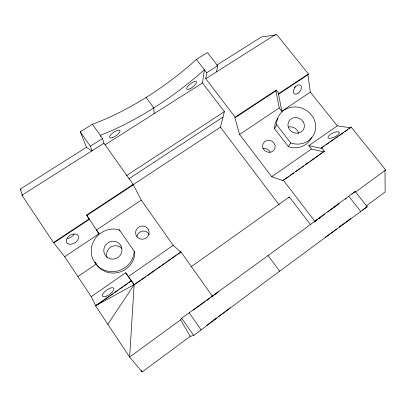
<?xml version="1.0" encoding="UTF-8"?>
<svg xmlns="http://www.w3.org/2000/svg" width="406" height="406" viewBox="0 0 406 406"><rect width="100%" height="100%" fill="white"/><g stroke="black" fill="none" stroke-linecap="round" stroke-linejoin="round"><path stroke-width="0.61" d="M132.808 184.933L220.407 127.195L224.376 111.65L202.508 82.956L204.385 69.796A172.352 74.765 -38.4 0 1 100.262 135.345L100.627 136.507M289.108 176.234L282.875 180.609L271.715 176.701L239.56 134.462L234.942 117.872L235.16 117.156L205.756 78.703L206.664 72.765L196.453 59.449A171.428 79.17 -38.5 0 1 92.401 124.266L80.256 131.828L86.514 147.292L91.852 151.027M190.307 336.29L180.563 319.892L181.705 318.197L189.181 312.737A514.727 16.311 -36.7 0 0 348.754 196.194L355.194 191.49L367.222 206.761L360.782 211.536A523.243 18.849 -35.9 0 0 201.143 329.921L193.662 335.468L190.307 336.29L142.141 371.977L129.636 357.062L95.511 305.759L134.142 284.687L180.934 251.857L180.883 252.167L173.21 245.3L141.252 200.122L133.138 184.39L103.966 143.216L102.52 138.532L92.401 124.266M134.285 251.365L133.488 255.993A21.828 21.092 -32.2 0 1 117.486 270.995A21.828 21.092 -32.2 0 1 96.765 265.082L93.553 260.566A21.828 21.092 -32.2 0 1 96.369 237.048A21.828 21.092 -32.2 0 1 119.405 229.862L134.285 251.365L134.904 253.166L134.122 257.708A21.391 20.686 -32.8 0 1 118.445 272.426A21.391 20.686 -32.8 0 1 98.14 266.63L96.785 264.722M216.535 71.867L217.677 65.808L207.461 52.592L196.453 59.449M234.942 117.872L275.902 90.868L276.247 90.081L278.907 93.456L278.552 94.233L281.81 111.249L310.311 92.147L307.956 74.78L308.398 73.953L276.247 34.023L205.756 78.703M311.524 137.426A19.478 17.971 26.5 0 1 289.371 146.992L288.377 146.571L274.552 128.758L276.593 124.759A19.843 18.265 26.4 0 1 288.082 108.118A19.843 18.265 26.4 0 1 309.408 112.751L312.645 116.649A19.843 18.265 26.4 0 1 312.062 137.264A19.843 18.265 26.4 0 1 291.711 143.308L290.691 142.882L276.593 124.759M216.692 317.903L206.71 325.424M288.377 146.571L290.691 142.882M107.808 324.252L134.142 284.687L131.397 280.673L95.511 305.759L98.348 304.079M282.875 180.609L324.404 151.215L321.628 147.693L351.139 127.068L385.7 169.962L384.995 170.515L385.157 191.936L366.004 206.126M351.139 127.068L350.556 127.748L337.305 125.87L308.783 145.668L321.131 148.317L321.628 147.693M310.392 161.299L324.404 151.215M313.894 222.168L314.132 222.057M288.559 197.895L289.382 196.935L310.407 224.523M325.272 237.246L325.551 237.002M204.807 301.785L205.137 301.506L193.317 310.108M350.266 218.986L350.677 218.651M339.715 226.589L339.228 227.02L349.13 219.864M206.989 300.237L209.41 298.369M218.271 292.056L218.829 291.574L218.504 291.772M345.364 199.31L346.348 198.529M351.753 194.225L355.194 191.49M229.354 308.514L230.207 307.763M314.345 221.803L317.157 219.666M323.744 215.007L324.572 214.368M219.758 315.406L220.448 314.878M229.014 308.778L222.787 313.432M337.01 205.243L338.02 204.472M216.672 293.274L217.433 292.701M340.862 225.706L341.588 225.163M330.905 209.537L327.754 212.008M215.378 294.238L216.291 293.563M331.382 209.181L339 203.65M334.351 207.238L335.757 206.187M317.604 219.331L321.516 216.444M320.836 217.195L318.898 218.626M210.805 297.334L217.794 292.264M331.438 209.384L332.397 208.679M331.215 233.049L336.579 228.943M212.272 296.532L213.038 295.969M180.619 319.811L129.636 357.062L134.142 284.687L140.471 280.526M355.524 192.053L385.7 169.962M330.712 233.42L326.718 236.292M316.198 220.595L317.02 220.001M346.303 221.686L347.257 220.996M226.264 310.554L227.187 309.885M222.397 313.716L219.808 315.579M321.994 216.099L323.242 215.195M213.16 320.375L214.053 319.735M190.876 266.981L289.382 196.935M314.802 221.595L315.787 220.889M214.855 319.162L215.576 318.649M348.541 220.077L349.581 219.341M328.215 211.693L329.027 211.125M141.506 279.8L145.652 276.892M147.205 275.801L155.498 269.985M156.533 269.254L161.197 265.986M162.233 265.255L165.338 263.078M166.379 262.347L170.52 259.439M171.56 258.713L176.219 255.44M177.26 254.714L180.365 252.532M290.143 175.509L293.777 172.956M295.335 171.865L300.009 168.586M301.049 167.856L303.642 166.034M305.2 164.943L308.839 162.39M99.389 303.353L103.53 300.455M104.57 299.729L109.234 296.466M110.27 295.746L112.858 293.934M114.416 292.848L118.044 290.31M119.597 289.224L122.708 287.047M123.744 286.321L127.372 283.789M128.925 282.703L131.397 280.673M321.131 148.317L324.227 146.15M325.779 145.069L328.875 142.902M329.905 142.181L334.554 138.933M335.584 138.213L338.168 136.406M339.198 135.685L343.841 132.437M344.877 131.717L347.972 129.55M349.008 128.829L350.556 127.748M95.76 305.891L91.259 296.634L125.662 272.756L128.281 276.587L173.21 245.3M271.715 176.701L311.432 149.043L323.897 151.824M324.221 214.495L324.876 214.043M77.891 276.557L96.278 264.017L94.872 262.418M362.538 209.912L367.222 206.761M103.966 143.216L21.96 195.195L53.455 242.539L64.696 256.739L98.998 233.754L86.549 215.089L133.138 184.39M141.252 200.122L96.455 230.035L98.998 233.754M239.56 134.462L279.232 107.966L275.902 90.868M53.841 242.884L89.432 219.341L86.549 215.089M278.552 94.233L307.956 74.78M86.818 215.52L133.244 184.913M53.455 242.539L89.173 218.92M278.907 93.456L308.398 73.953M235.16 117.156L276.247 90.081M325.379 237.205L325.871 236.881M128.869 178.762L222.99 117.075M218.946 316.178L218.382 316.513M126.302 175.737L224.376 111.65M105.139 144.759L202.508 82.956M21.96 195.195L22.442 195.692L20.3 189.069L86.514 147.292M216.753 65.117L261.403 36.951L275.304 35.043M92.096 150.738L90.36 146.206L102.52 138.532M206.664 72.765L217.677 65.808M206.943 300.308L207.304 300.08M350.317 218.839L350.693 218.601M310.311 92.147L337.305 125.87M348.754 196.194L360.782 211.536M279.232 107.966L281.81 111.249M308.783 145.668L311.432 149.043M283.256 180.076L315.026 221.605M20.3 189.069L21.071 190.074M220.407 127.195L279.252 205.005M268.092 255.536L279.663 271.198M146.074 97.465L153.778 107.925L154.067 113.7M125.662 272.756L131.519 280.891M128.281 276.587L134.254 284.89M94.984 262.195L96.445 264.245M180.934 251.857L212.556 296.476M80.256 131.828L90.36 146.206M189.181 312.737L201.143 329.921M181.705 318.197L193.662 335.468M64.696 256.739L91.259 296.634M149.271 234.724L148.398 233.318A6.501 6.349 -22.1 0 0 136.903 236.728M141.242 370.297L142.141 371.977M119.405 229.862L119.856 230.968M262.865 148.708A6.126 5.755 25.1 0 1 270.259 152.387M274.552 128.758A19.478 17.971 26.5 0 1 277.866 118.268M295.233 86.498A5.242 3.233 -54.1 0 1 294.512 87.64M74.095 234.186A6.694 4.496 -31.2 0 1 67.244 238.505M107.042 257.424A8.78 8.496 -33.6 0 1 110.742 247.076A8.78 8.496 -33.6 0 1 121.638 248.305M288.499 127.017A8.008 7.409 26.6 0 1 296.157 129.184L297.461 130.773A8.008 7.409 26.6 0 1 298.547 133.574M338.66 131.899L337.797 131.752A6.222 2.147 -25.1 0 0 328.327 136.279A6.222 2.147 -25.1 0 0 333.92 137.248A6.222 2.147 -25.1 0 0 338.66 131.899M303.13 121.678L301.765 120.029A8.353 7.689 26.4 0 0 290.94 119.029A8.353 7.689 26.4 0 0 289.168 129.062L290.534 130.727A8.353 7.689 26.4 0 0 301.389 131.747A8.353 7.689 26.4 0 0 303.13 121.678M120.958 245.803L119.603 243.93A9.186 8.876 -32.2 0 0 107.691 242.976A9.186 8.876 -32.2 0 0 104.784 254.516L106.139 256.404A9.186 8.876 -32.2 0 0 118.08 257.384A9.186 8.876 -32.2 0 0 120.958 245.803M67.071 243.214L66.411 242.24A6.76 4.486 -31.5 0 1 73.329 234.018A6.76 4.486 -31.5 0 1 77.566 240.291A6.76 4.486 -31.5 0 1 67.071 243.214M148.54 229.867L147.632 228.4A6.79 6.623 -20.2 0 0 136.269 229.76A6.79 6.623 -20.2 0 0 142.166 239.271A6.79 6.623 -20.2 0 0 148.54 229.867M263.063 148.332A6.384 5.973 24.8 0 0 273.908 150.22A6.384 5.973 24.8 0 0 269.721 140.354A6.384 5.973 24.8 0 0 263.063 148.332M112.269 137.69A6.308 2.086 -34.7 0 0 120.105 130.839A6.308 2.086 -34.7 0 0 111.99 133.569A6.308 2.086 -34.7 0 0 112.269 137.69M190.104 88.696A6.105 1.954 -37.9 0 0 196.484 81.702A6.105 1.954 -37.9 0 0 188.298 85.818A6.105 1.954 -37.9 0 0 190.104 88.696M297.958 93.36A5.288 3.218 -53.9 0 0 300.572 85.29A5.288 3.218 -53.9 0 0 293.614 89.868A5.288 3.218 -53.9 0 0 297.958 93.36M106.484 296.131A6.892 2.609 -35.7 0 0 113.751 288.26A6.892 2.609 -35.7 0 0 104.119 292.264A6.892 2.609 -35.7 0 0 106.484 296.131"/></g></svg>
